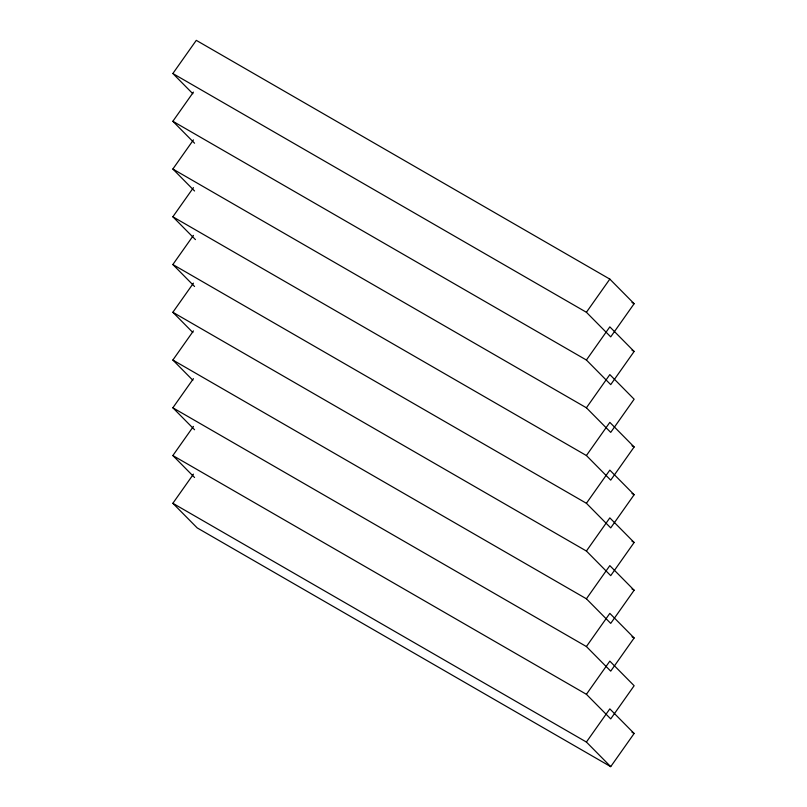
<?xml version="1.0" encoding="UTF-8"?>
<svg xmlns="http://www.w3.org/2000/svg" width="807" height="807" viewBox="0 0 807 807"><rect width="100%" height="100%" fill="white"/><g stroke="black" fill="none" stroke-linecap="round" stroke-linejoin="round"><path stroke-width="1.21" d="M172.859 73.518L196.283 40.35L609.83 279.111L634.141 303.704L610.717 336.872L586.407 312.279L172.859 73.518L192.833 93.723M194.568 143.232L172.859 121.272L193.448 92.119M194.568 190.987L172.859 169.026L193.448 139.873M195.435 239.618L172.859 216.78L193.448 187.627M194.568 286.495L172.859 264.525L193.448 235.382M192.833 332.484L172.859 312.279L193.448 283.136M192.833 380.238L172.859 360.033L193.448 330.89M194.568 429.748L172.859 407.787L193.448 378.634M194.568 477.502L172.859 455.541L193.448 426.389M610.717 766.65L586.407 742.047L609.83 708.879L634.141 733.482L610.717 766.65L197.17 527.889L172.859 503.296L193.448 474.143M586.407 312.279L609.83 279.111M586.407 360.033L609.83 326.865L634.141 351.459L610.717 384.626L586.407 360.033L172.859 121.272M586.407 407.787L609.83 374.609L634.141 399.213L610.717 432.381L586.407 407.787L172.859 169.026M586.407 455.531L609.83 422.364L634.141 446.967L610.717 480.135L586.407 455.531L172.859 216.78M586.407 503.286L609.83 470.118L634.141 494.721L610.717 527.889L586.407 503.286L172.859 264.525M586.407 551.04L609.83 517.872L634.141 542.475L610.717 575.643L586.407 551.04L172.859 312.279M586.407 598.794L609.83 565.626L634.141 590.22L610.717 623.387L586.407 598.794L172.859 360.033M586.407 646.548L609.83 613.381L634.141 637.974L610.717 671.142L586.407 646.548L172.859 407.787M586.407 694.302L609.83 661.135L634.141 685.728L610.717 718.896L586.407 694.302L172.859 455.541M631.982 302.464L634.141 303.704M631.982 350.218L634.141 351.459M631.982 445.726L634.141 446.967M631.982 493.47L634.141 494.721M631.982 541.225L634.141 542.475M631.982 588.979L634.141 590.22M631.982 636.733L634.141 637.974M631.982 732.242L634.141 733.482M172.859 503.296L586.407 742.047"/></g></svg>
